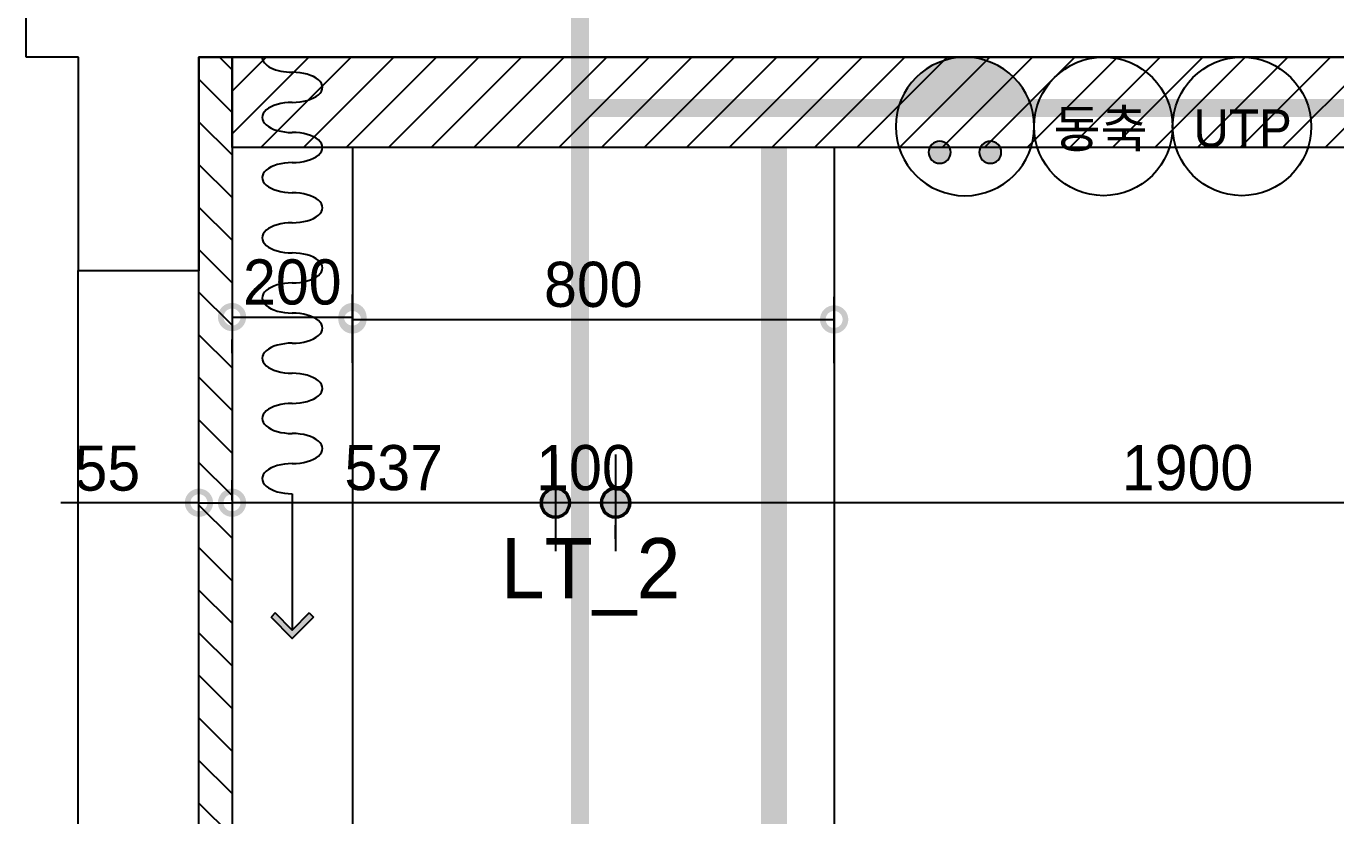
# Model space of a CAD drawing. Header units: inches. Extents: x 157163 to 245256, y -61743 to -20857.
# Drawn here: x 227130 to 229306, y -29652 to -28340 of the extents above; entities that cross this region are included whole.
import ezdxf

# ---------------------------------------------------------------- set-up
doc = ezdxf.new("R2010")
doc.units = ezdxf.units.IN
doc.header["$LTSCALE"] = 50
doc.header["$MEASUREMENT"] = 0
doc.linetypes.add('HID', pattern=[2.5, 1.5, -1])
doc.linetypes.add('HID2', pattern=[1, 0.5, -0.5])
for name, color, linetype in [('01. F-소품', 3, 'Continuous'), ('03-WAL NEW', 3, 'Continuous'), ('04-WIN', 4, 'Continuous'), ('06-LIGHT', 4, 'Continuous'), ('07-DIM WAL', 5, 'Continuous'), ('3.기호.계단선', 30, 'Continuous'), ('F-WALL1', 2, 'Continuous'), ('RC-LIGHT', 7, 'Continuous'), ('설비', 140, 'Continuous')]:
    doc.layers.add(name, color=color, linetype=linetype)
doc.styles.add('스타일1', font='HY울릉도M.TTF')
doc.styles.add('코레일둥고', font='Korail_Round_Gothic_Medium.ttf')
doc.dimstyles.new('30', dxfattribs={"dimscale": 30, "dimtxt": 2.5, "dimasz": 2.5, "dimexe": 1.25, "dimexo": 2, "dimtad": 1, "dimdec": 0, "dimtxsty": '스타일1', "dimblk": 'DOTSMALL', "dimcen": 2.5, "dimclrd": 1, "dimclre": 1, "dimclrt": 7, "dimadec": 0, "dimazin": 0, "dimtfac": 1, "dimtdec": 0, "dimtix": 1, "dimtmove": 0, "dimatfit": 3, "dimldrblk": 'DOTSMALL', "dimfxl": 1.25, "dimarcsym": 0})

# ---------------------------------------------------------------- blocks, each defined once
blk = doc.blocks.new('VUDAUSEH')
at = {"layer": '04-WIN'}
blk.add_lwpolyline([(205716.3, -32116.9), (205917.3, -32116.9), (205917.3, -28746.9), (205716.3, -28746.9)], close=True, dxfattribs=at)
at = {"layer": 'F-WALL1'}
for p, q in [((205630.3, -28391.9), (205630.3, -28173.9)), ((205717.3, -28391.9), (205630.3, -28391.9)), ((205717.3, -28746.9), (205717.3, -28391.9)), ((211137.3, -28391.9), (205917.3, -28391.9)), ((205917.3, -28391.9), (205917.3, -28746.9)), ((205917.3, -28746.9), (205717.3, -28746.9))]:
    blk.add_line(p, q, dxfattribs=at)
blk = doc.blocks.new('cjswjdeh')
at = {"layer": '03-WAL NEW'}
h = blk.add_hatch(dxfattribs=at)
h.set_pattern_fill('_USER', color=256, scale=50, angle=225, pattern_type=0)
h.set_pattern_definition([(225, (16497.097, -27645.146), (35.355339, -35.355339), [])])
h.paths.add_polyline_path([(230654.8, -28541.9), (232637.3, -28541.9), (232637.3, -28391.9), (227472.3, -28391.9), (227472.3, -28541.9), (229454.8, -28541.9), (229454.8, -28441.9), (230654.8, -28441.9)])
at = {"layer": '3.기호.계단선'}
h = blk.add_hatch(dxfattribs=at)
h.set_pattern_fill('_USER', color=8, scale=50, angle=135, pattern_type=0)
h.set_pattern_definition([(135, (21415.88, 371.787), (-35.355339, -35.355339), [])])
h.paths.add_polyline_path([(227472.3, -28391.9), (227417.3, -28391.9), (227417.3, -29780.4), (227472.3, -29780.4)])
h.paths.add_polyline_path([(227472.3, -29780.4), (227417.3, -29780.4), (227417.3, -31150.4), (227472.3, -31150.4)])
h.paths.add_polyline_path([(227472.3, -31150.4), (227417.3, -31150.4), (227417.3, -32321.9), (227472.3, -32321.9)])
at = {"layer": '03-WAL NEW'}
blk.add_lwpolyline([(232637.3, -28391.9), (232637.3, -28541.9), (227472.3, -28541.9), (227472.3, -28391.9), (232637.3, -28391.9)], dxfattribs=at)
at = {"layer": '3.기호.계단선', "color": 8}
blk.add_lwpolyline([(227472.3, -32321.9), (227417.3, -32321.9), (227417.3, -28391.9), (227472.3, -28391.9)], close=True, dxfattribs=at)
blk.add_blockref('VUDAUSEH', (21500, 0))
blk = doc.blocks.new('1')
at = {"linetype": 'Continuous'}
h = blk.add_hatch(color=4, dxfattribs=at)
h.dxf.hatch_style = 1
edge = h.paths.add_edge_path()
edge.add_arc((11539653.5, -14273503.8), 37.5, 0, 360)
at = {"color": 1, "linetype": 'Continuous'}
for p, q in [((11539653.5, -14273637.1), (11539653.5, -14273370.5)), ((11539520.2, -14273503.8), (11539786.8, -14273503.8))]:
    blk.add_line(p, q, dxfattribs=at)
at = {"color": 4, "linetype": 'Continuous'}
for radius in [41.5, 37.5]:
    blk.add_circle((11539653.5, -14273503.8), radius, dxfattribs=at)
blk = doc.blocks.new('_DOTSMALL')
at = {"color": 0, "linetype": 'ByBlock', "const_width": 0.5}
blk.add_lwpolyline([(-0.0625, 0, 1), (0.0625, 0, 1)], format="xyb", close=True, dxfattribs=at)
blk = doc.blocks.new('*D101')
at = {"layer": '07-DIM WAL', "color": 1, "lineweight": -2, "transparency": 16777216}
for p, q in [((230009.3, -29131.9), (228109.3, -29131.9)), ((228109.3, -29191.9), (228109.3, -29169.4)), ((230009.3, -29191.9), (230009.3, -29169.4))]:
    blk.add_line(p, q, dxfattribs=at)
at = {"layer": 'Defpoints', "color": 0, "transparency": 16777216}
for p in [(228109.3, -29131.9), (228109.3, -29131.9), (230009.3, -29131.9)]:
    blk.add_point(p, dxfattribs=at)
at = {"layer": '07-DIM WAL', "color": 1, "lineweight": -2, "transparency": 16777216, "xscale": 75, "yscale": 75, "zscale": 75, "rotation": 180}
blk.add_blockref('_DOTSMALL', (228109.3, -29131.9), dxfattribs=at)
at = {"layer": '07-DIM WAL', "color": 1, "lineweight": -2, "transparency": 16777216, "xscale": 75, "yscale": 75, "zscale": 75}
blk.add_blockref('_DOTSMALL', (230009.3, -29131.9), dxfattribs=at)
at = {"layer": '07-DIM WAL', "color": 7, "transparency": 16777216, "insert": (229059.3, -29074.1), "char_height": 75, "attachment_point": 5, "style": '스타일1'}
blk.add_mtext('1900', dxfattribs=at)
blk = doc.blocks.new('*D102')
at = {"layer": '07-DIM WAL', "color": 1, "lineweight": -2, "transparency": 16777216}
for p, q in [((228009.3, -29071.9), (228009.3, -29094.4)), ((228109.3, -29071.9), (228109.3, -29094.4)), ((228109.3, -29131.9), (228009.3, -29131.9))]:
    blk.add_line(p, q, dxfattribs=at)
at = {"layer": 'Defpoints', "color": 0, "transparency": 16777216}
for p in [(228009.3, -29131.9), (228009.3, -29131.9), (228109.3, -29131.9)]:
    blk.add_point(p, dxfattribs=at)
at = {"layer": '07-DIM WAL', "color": 1, "lineweight": -2, "transparency": 16777216, "xscale": 75, "yscale": 75, "zscale": 75}
blk.add_blockref('_DOTSMALL', (228009.3, -29131.9), dxfattribs=at)
at = {"layer": '07-DIM WAL', "color": 1, "lineweight": -2, "transparency": 16777216, "xscale": 75, "yscale": 75, "zscale": 75, "rotation": 180}
blk.add_blockref('_DOTSMALL', (228109.3, -29131.9), dxfattribs=at)
at = {"layer": '07-DIM WAL', "color": 7, "transparency": 16777216, "insert": (228059.3, -29074.1), "char_height": 75, "attachment_point": 5, "style": '스타일1'}
blk.add_mtext('100', dxfattribs=at)
blk = doc.blocks.new('*D103')
at = {"layer": '07-DIM WAL', "color": 1, "lineweight": -2, "transparency": 16777216}
for p, q in [((227472.3, -29071.9), (227472.3, -29094.4)), ((228009.3, -29071.9), (228009.3, -29094.4)), ((228009.3, -29131.9), (227472.3, -29131.9))]:
    blk.add_line(p, q, dxfattribs=at)
at = {"layer": 'Defpoints', "color": 0, "transparency": 16777216}
for p in [(227472.3, -29131.9), (227472.3, -29131.9), (228009.3, -29131.9)]:
    blk.add_point(p, dxfattribs=at)
at = {"layer": '07-DIM WAL', "color": 1, "lineweight": -2, "transparency": 16777216, "xscale": 75, "yscale": 75, "zscale": 75, "rotation": 180}
blk.add_blockref('_DOTSMALL', (227472.3, -29131.9), dxfattribs=at)
at = {"layer": '07-DIM WAL', "color": 1, "lineweight": -2, "transparency": 16777216, "xscale": 75, "yscale": 75, "zscale": 75}
blk.add_blockref('_DOTSMALL', (228009.3, -29131.9), dxfattribs=at)
at = {"layer": '07-DIM WAL', "color": 7, "transparency": 16777216, "insert": (227740.8, -29074.1), "char_height": 75, "attachment_point": 5, "style": '스타일1'}
blk.add_mtext('537', dxfattribs=at)
blk = doc.blocks.new('*D104')
at = {"layer": '07-DIM WAL', "color": 1, "lineweight": -2, "transparency": 16777216}
for p, q in [((227417.3, -29127.6), (227417.3, -29094.4)), ((227472.3, -29127.6), (227472.3, -29094.4)), ((227417.3, -29131.9), (227187.9, -29131.9)), ((227417.3, -29131.9), (227472.3, -29131.9))]:
    blk.add_line(p, q, dxfattribs=at)
at = {"layer": 'Defpoints', "color": 0, "transparency": 16777216}
for p in [(227472.3, -29131.9), (227417.3, -29187.6), (227472.3, -29187.6)]:
    blk.add_point(p, dxfattribs=at)
at = {"layer": '07-DIM WAL', "color": 1, "lineweight": -2, "transparency": 16777216, "xscale": 75, "yscale": 75, "zscale": 75, "rotation": 180}
blk.add_blockref('_DOTSMALL', (227417.3, -29131.9), dxfattribs=at)
at = {"layer": '07-DIM WAL', "color": 1, "lineweight": -2, "transparency": 16777216, "xscale": 75, "yscale": 75, "zscale": 75}
blk.add_blockref('_DOTSMALL', (227472.3, -29131.9), dxfattribs=at)
at = {"layer": '07-DIM WAL', "color": 7, "transparency": 16777216, "insert": (227265.1, -29074.9), "char_height": 75, "attachment_point": 5, "style": '스타일1'}
blk.add_mtext('55', dxfattribs=at)
blk = doc.blocks.new('*D105')
at = {"layer": '07-DIM WAL', "color": 1, "lineweight": -2, "transparency": 16777216}
for p, q in [((227672.3, -28899.6), (227672.3, -28786)), ((227472.3, -28823.5), (227672.3, -28823.5)), ((227472.3, -28883.2), (227472.3, -28861))]:
    blk.add_line(p, q, dxfattribs=at)
at = {"layer": 'Defpoints', "color": 0, "transparency": 16777216}
for p in [(227472.3, -28823.2), (227672.3, -28823.5), (227672.3, -28959.6)]:
    blk.add_point(p, dxfattribs=at)
at = {"layer": '07-DIM WAL', "color": 1, "lineweight": -2, "transparency": 16777216, "xscale": 75, "yscale": 75, "zscale": 75}
blk.add_blockref('_DOTSMALL', (227472.3, -28823.5), dxfattribs=at)
at = {"layer": '07-DIM WAL', "color": 1, "lineweight": -2, "transparency": 16777216, "xscale": 75, "yscale": 75, "zscale": 75, "rotation": 180}
blk.add_blockref('_DOTSMALL', (227672.3, -28823.5), dxfattribs=at)
at = {"layer": '07-DIM WAL', "color": 7, "transparency": 16777216, "insert": (227572.3, -28765.7), "char_height": 75, "attachment_point": 5, "style": '스타일1'}
blk.add_mtext('200', dxfattribs=at)
blk = doc.blocks.new('*D106')
at = {"layer": '07-DIM WAL', "color": 1, "lineweight": -2, "transparency": 16777216}
for p, q in [((228472.3, -28899.9), (228472.3, -28790)), ((227672.3, -28827.5), (228472.3, -28827.5)), ((227672.3, -28883.5), (227672.3, -28865))]:
    blk.add_line(p, q, dxfattribs=at)
at = {"layer": 'Defpoints', "color": 0, "transparency": 16777216}
for p in [(227672.3, -28823.5), (228472.3, -28827.5), (228472.3, -28959.9)]:
    blk.add_point(p, dxfattribs=at)
at = {"layer": '07-DIM WAL', "color": 1, "lineweight": -2, "transparency": 16777216, "xscale": 75, "yscale": 75, "zscale": 75, "rotation": 180}
blk.add_blockref('_DOTSMALL', (227672.3, -28827.5), dxfattribs=at)
at = {"layer": '07-DIM WAL', "color": 1, "lineweight": -2, "transparency": 16777216, "xscale": 75, "yscale": 75, "zscale": 75}
blk.add_blockref('_DOTSMALL', (228472.3, -28827.5), dxfattribs=at)
at = {"layer": '07-DIM WAL', "color": 7, "transparency": 16777216, "insert": (228072.3, -28769.7), "char_height": 75, "attachment_point": 5, "style": '스타일1'}
blk.add_mtext('800', dxfattribs=at)
blk = doc.blocks.new('FFSFDF')
at = {"layer": '01. F-소품'}
blk.add_hatch(color=8, dxfattribs=at).paths.add_polyline_path([(1567672.9, 1746751.1), (1567679.9, 1746744.1), (1567715.3, 1746779.4), (1567679.9, 1746814.8), (1567672.9, 1746807.7), (1567701.2, 1746779.4)])
at = {"layer": '01. F-소품', "color": 8}
for p, q in [((1567672.9, 1746807.7), (1567679.9, 1746814.8)), ((1567474.8, 1746779.4), (1567701.2, 1746779.4)), ((1567672.9, 1746751.1), (1567679.9, 1746744.1))]:
    blk.add_line(p, q, dxfattribs=at)
for points in [[(1567672.9, 1746807.7), (1567701.2, 1746779.4), (1567672.9, 1746751.1)], [(1567679.9, 1746814.8), (1567715.3, 1746779.4), (1567679.9, 1746744.1)]]:
    blk.add_lwpolyline(points, dxfattribs=at)
for centre, start_param, end_param in [((1566799.8, 1746779.4), 1.570796, 4.712389), ((1566899.8, 1746779.4), 1.570796, 4.712389), ((1566999.8, 1746779.4), 1.570796, 4.712389), ((1567099.8, 1746779.4), 1.570796, 4.712389), ((1567199.8, 1746779.4), 1.570796, 4.712389), ((1567299.8, 1746779.4), 1.570796, 4.712389), ((1567399.8, 1746779.4), 1.570796, 4.712389), ((1566749.8, 1746779.4), 6.283185, 7.853982), ((1566849.8, 1746779.4), 4.712389, 7.853982), ((1566949.8, 1746779.4), 4.712389, 7.853982), ((1567049.8, 1746779.4), 4.712389, 7.853982), ((1567149.8, 1746779.4), 4.712389, 7.853982), ((1567249.8, 1746779.4), 4.712389, 7.853982), ((1567349.8, 1746779.4), 4.712389, 7.853982), ((1567449.8, 1746779.4), 4.712389, 7.853982)]:
    blk.add_ellipse(centre, major_axis=(0, -50), ratio=0.5, start_param=start_param, end_param=end_param, dxfattribs=at)
blk = doc.blocks.new('egoo')
at = {"layer": '설비'}
h = blk.add_hatch(color=140, dxfattribs=at)
edge = h.paths.add_edge_path()
edge.add_arc((1015645.3, 443433.7), 22.3, 0, 360)
h = blk.add_hatch(color=140, dxfattribs=at)
edge = h.paths.add_edge_path()
edge.add_arc((1015747.7, 443433.7), 22.3, 0, 360)
h = blk.add_hatch(color=140, dxfattribs=at)
edge = h.paths.add_edge_path()
edge.add_line((1015826.3, 443329.1), (1015566.6, 443329.1))
edge.add_ellipse((1015696.5, 443381.5), major_axis=(99, 99), ratio=1, start_angle=156.9578, end_angle=293.0422)
at = {"layer": '설비', "color": 140}
for centre, radius in [((1015696.5, 443381.5), 140), ((1015645.3, 443433.7), 22.3), ((1015747.7, 443433.7), 22.3)]:
    blk.add_circle(centre, radius, dxfattribs=at)

msp = doc.modelspace()

# ---------------------------------------------------------------- linework, layer by layer
at = {"layer": '06-LIGHT'}
for p, q in [((227672.3, -28541.9), (227672.3, -32321.9)), ((228472.3, -28541.9), (228472.3, -32321.9)), ((228472.3, -28541.9), (228472.3, -29688))]:
    msp.add_line(p, q, dxfattribs=at)
at = {"layer": '06-LIGHT', "color": 10, "linetype": 'HID', "const_width": 43.2}
msp.add_lwpolyline([(228372.3, -28541.9), (228372.3, -32321.9)], dxfattribs=at)
at = {"layer": '3.기호.계단선', "color": 140, "linetype": 'HID2', "const_width": 30}
for points in [[(228050.3, -28476.4), (236960.3, -28476.4), (236960.3, -25461.4)], [(228050.3, -26946.1), (228050.3, -30412.4)]]:
    msp.add_lwpolyline(points, dxfattribs=at)
at = {"layer": '설비', "color": 140}
for centre in [(228919.6, -28506.9), (229149.6, -28506.9)]:
    msp.add_circle(centre, 115, dxfattribs=at)

# ---------------------------------------------------------------- block references
msp.add_blockref('cjswjdeh', (0, 0))
at = {"color": 0, "rotation": 270}
msp.add_blockref('FFSFDF', (-1519207.1, 1538357.9), dxfattribs=at)
at = {"layer": 'RC-LIGHT', "xscale": -0.6024096385271789, "yscale": 0.6024096385271789, "zscale": 0.6024096385271789}
for p, rotation in [((-8370486.9, 6922466.6), 89.99999999999993), ((-8370386.9, 6922466.6), 89.99999999999991)]:
    msp.add_blockref('1', p, dxfattribs=dict(at, rotation=rotation))
at = {"layer": '설비', "color": 140, "xscale": -0.8214285869294655, "yscale": 0.8214285869294655, "zscale": 0.8214285869294655, "rotation": 180}
msp.add_blockref('egoo', (-605632.5, 335699.3), dxfattribs=at)

# ---------------------------------------------------------------- texts
at = {"layer": '설비', "color": 140, "style": '코레일둥고'}
for s, p in [('동축', (228836.4, -28541.6)), ('UTP', (229069, -28541.2))]:
    msp.add_text(s, height=62.5, dxfattribs=at).set_placement(p)
at = {"layer": '설비', "color": 30, "style": '코레일둥고'}
msp.add_text('LT_2', height=100, dxfattribs=at).set_placement((227918.8, -29290.6))

# ---------------------------------------------------------------- dimensions: what is measured, and where the dimension line sits
at = {"layer": '07-DIM WAL'}
for base, p1, p2, picture, middle in [((227672.3, -28823.5), (227472.3, -28823.2), (227672.3, -28959.6), '*D105', (227572.3, -28765.7)), ((228472.3, -28827.5), (227672.3, -28823.5), (228472.3, -28959.9), '*D106', (228072.3, -28769.7)), ((227472.3, -29131.9), (228009.3, -29131.9), (227472.3, -29131.9), '*D103', (227740.8, -29074.1)), ((228009.3, -29131.9), (228109.3, -29131.9), (228009.3, -29131.9), '*D102', (228059.3, -29074.1)), ((228109.3, -29131.9), (230009.3, -29131.9), (228109.3, -29131.9), '*D101', (229059.3, -29074.1))]:
    dim = msp.add_linear_dim(base=base, p1=p1, p2=p2, dimstyle='30', dxfattribs=at)
    dim.commit()
    dim.dimension.update_dxf_attribs({"geometry": picture, "text_midpoint": middle})
dim = msp.add_linear_dim(base=(227472.3, -29131.9), p1=(227417.3, -29187.6), p2=(227472.3, -29187.6), dimstyle='30', dxfattribs=at)
dim.commit()
dim.dimension.update_dxf_attribs({"geometry": '*D104', "text_midpoint": (227265.1, -29131.9), "dimtype": 160})

doc.saveas('drawing.dxf')
